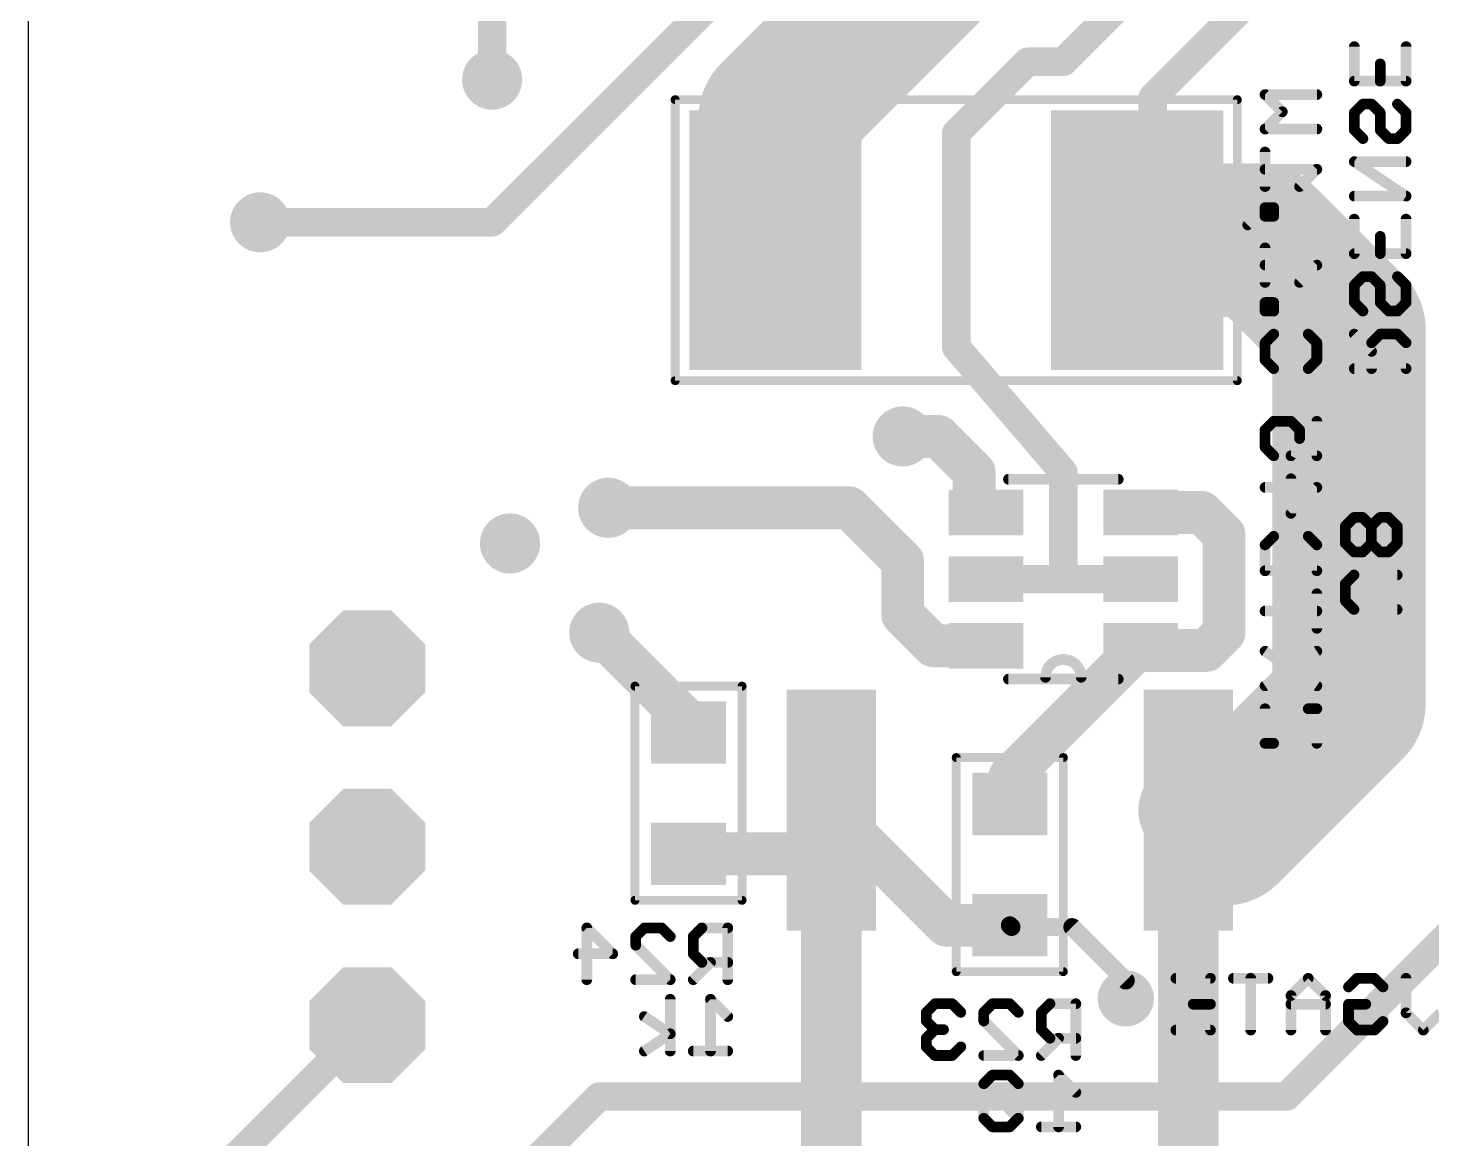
# Model space of a CAD drawing. Extents: x -1.3 to 68.6, y -0.1 to 53.3.
# Drawn here: x -1.27 to 18.71, y 18.45 to 34.26 of the extents above; entities that cross this region are included whole.
import ezdxf

# ---------------------------------------------------------------- set-up
doc = ezdxf.new("R2010")
doc.units = 0
for name, color, linetype in [('16', 175, 'CONTINUOUS'), ('17', 82, 'CONTINUOUS'), ('18', 82, 'CONTINUOUS'), ('20', 7, 'CONTINUOUS'), ('22', 253, 'CONTINUOUS'), ('26', 253, 'CONTINUOUS'), ('28', 253, 'CONTINUOUS')]:
    doc.layers.add(name, color=color, linetype=linetype)

# ---------------------------------------------------------------- blocks, each defined once
blk = doc.blocks.new('OCTAGONP')
at = {"const_width": 0.5}
blk.add_lwpolyline([(-0.25, -0.1036), (-0.25, 0.1036), (-0.1036, 0.25), (0.1036, 0.25), (0.25, 0.1036), (0.25, -0.1036), (0.1036, -0.25), (-0.1036, -0.25), (-0.25, -0.1036), (-0.25, 0.1036)], dxfattribs=at)
blk = doc.blocks.new('RECT')
blk.add_solid([(-0.5, -0.5), (0.5, -0.5), (-0.5, 0.5), (0.5, 0.5)])
blk = doc.blocks.new('PIE')
at = {"const_width": 0.5}
blk.add_lwpolyline([(0, -0.25, 1), (0, 0.25, 1), (0, -0.25)], format="xyb", dxfattribs=at)
blk = doc.blocks.new('ROUNDV')
at = {"const_width": 0.5}
blk.add_lwpolyline([(0, -0.25, 1), (0, 0.25, 1), (0, -0.25)], format="xyb", dxfattribs=at)

msp = doc.modelspace()

# ---------------------------------------------------------------- linework, layer by layer
at = {"layer": '16'}
for points, const_width in [([(5.334, 31.496), (16.891, 43.053)], 0.4064), ([(17.018, 37.338), (13.462, 33.782)], 0.4064), ([(11.938, 35.56), (9.363, 32.985)], 2.1844), ([(17.78, 36.322), (14.732, 33.274)], 0.4064), ([(5.334, 33.528), (5.334, 36.068)], 0.4064), ([(9.363, 32.985), (9.363, 31.242)], 2.1844), ([(12.954, 33.782), (11.938, 32.766)], 0.4064), ([(13.462, 33.782), (12.954, 33.782)], 0.4064), ([(14.732, 33.274), (14.732, 31.461)], 0.4064), ([(11.938, 32.766), (11.938, 29.718)], 0.4064), ([(14.513, 31.242), (16.256, 31.242)], 2.1844), ([(16.256, 31.242), (17.526, 29.972)], 2.1844), ([(2.032, 31.496), (5.334, 31.496)], 0.4064), ([(14.732, 31.461), (14.513, 31.242)], 0.4064), ([(14.513, 31.242), (14.732, 31.242)], 0.4064), ([(17.526, 29.972), (17.526, 24.638)], 2.1844), ([(11.938, 29.718), (13.462, 27.94)], 0.4064), ([(11.176, 28.448), (11.684, 28.448)], 0.6096), ([(11.684, 28.448), (12.192, 27.94)], 0.6096), ([(12.192, 27.94), (12.192, 27.536)], 0.6096), ([(13.462, 27.94), (13.462, 26.416)], 0.4064), ([(10.414, 27.432), (6.985, 27.432)], 0.6096), ([(10.414, 27.432), (11.176, 26.67)], 0.6096), ([(12.192, 27.536), (12.362, 27.366)], 0.4064), ([(14.562, 27.366), (15.432, 27.366)], 0.6096), ([(15.432, 27.366), (15.748, 27.05)], 0.6096), ([(15.748, 27.05), (15.748, 25.654)], 0.6096), ([(11.176, 26.67), (11.176, 25.908)], 0.6096), ([(12.2604, 26.3144), (12.362, 26.416)], 0.4064), ([(12.362, 26.416), (13.462, 26.416)], 0.4064), ([(13.462, 26.416), (14.562, 26.416)], 0.4064), ([(11.176, 25.908), (11.618, 25.466)], 0.6096), ([(8.128, 24.384), (6.858, 25.654)], 0.6096), ([(11.618, 25.466), (12.362, 25.466)], 0.6096), ([(14.562, 25.466), (12.7, 23.604)], 0.6096), ([(14.628, 25.4), (14.562, 25.466)], 0.6096), ([(15.748, 25.654), (15.494, 25.4)], 0.6096), ([(15.494, 25.4), (14.628, 25.4)], 0.6096), ([(17.526, 24.638), (15.748, 22.86)], 2.1844), ([(8.128, 24.2316), (8.128, 24.384)], 0.6096), ([(12.7, 23.604), (12.7, 23.2156)], 0.6096), ([(15.7353, 22.86), (15.24, 23.1267)], 1.4224), ([(11.7983, 21.4884), (10.16, 23.1267)], 0.6096), ([(10.16, 22.606), (10.16, 23.1267)], 0.6096), ([(15.748, 22.86), (15.7353, 22.86)], 1.4224), ([(8.128, 22.5044), (10.0584, 22.5044)], 0.6096), ([(10.0584, 22.5044), (10.16, 22.606)], 0.6096), ([(12.7, 21.4884), (11.7983, 21.4884)], 0.6096), ([(12.7254, 21.463), (12.7, 21.4884)], 0.254), ([(13.589, 21.463), (12.7254, 21.463)], 0.254), ([(14.351, 20.701), (13.589, 21.463)], 0.254), ([(16.637, 19.05), (19.05, 21.463)], 0.4064), ([(14.351, 20.447), (14.351, 20.701)], 0.254), ([(3.556, 20.066), (1.27, 17.78)], 0.4064), ([(6.858, 19.05), (5.588, 17.78)], 0.4064), ([(16.637, 19.05), (6.858, 19.05)], 0.4064)]:
    msp.add_lwpolyline(points, dxfattribs=dict(at, const_width=const_width))
for points, const_width in [([(9.9091, 32.985, 1), (8.8169, 32.985)], 1.0922), ([(12.954, 33.8836, 1), (12.954, 33.6804)], 0.2032), ([(13.0258, 33.7102, 1), (12.8822, 33.8538)], 0.2032), ([(13.462, 33.6804, 1), (13.462, 33.8836)], 0.2032), ([(8.9768, 33.3712, 1), (9.7492, 32.5988)], 1.0922), ([(13.3902, 33.8538, 1), (13.5338, 33.7102)], 0.2032), ([(5.2324, 33.528, 1), (5.4356, 33.528)], 0.2032), ([(14.8336, 33.274, 1), (14.6304, 33.274)], 0.2032), ([(14.6602, 33.3458, 1), (14.8038, 33.2022)], 0.2032), ([(12.0396, 32.766, 1), (11.8364, 32.766)], 0.2032), ([(11.8662, 32.8378, 1), (12.0098, 32.6942)], 0.2032), ([(14.513, 31.7881, 1), (14.513, 30.6959)], 1.0922), ([(16.6422, 31.6282, 1), (15.8698, 30.8558)], 1.0922), ([(16.256, 30.6959, 1), (16.256, 31.7881)], 1.0922), ([(8.8169, 31.242, 1), (9.9091, 31.242)], 1.0922), ([(2.032, 31.5976, 1), (2.032, 31.3944)], 0.2032), ([(5.2622, 31.5678, 1), (5.4058, 31.4242)], 0.2032), ([(5.334, 31.3944, 1), (5.334, 31.5976)], 0.2032), ([(14.8038, 31.3892, 1), (14.6602, 31.5328)], 0.2032), ([(14.513, 31.3436, 1), (14.513, 31.1404)], 0.2032), ([(14.4412, 31.3138, 1), (14.5848, 31.1702)], 0.2032), ([(14.6304, 31.461, 1), (14.8336, 31.461)], 0.2032), ([(14.732, 31.1404, 1), (14.732, 31.3436)], 0.2032), ([(18.0721, 29.972, 1), (16.9799, 29.972)], 1.0922), ([(17.1398, 29.5858, 1), (17.9122, 30.3582)], 1.0922), ([(12.0151, 29.7841, 1), (11.8609, 29.6519)], 0.2032), ([(11.8364, 29.718, 1), (12.0396, 29.718)], 0.2032), ([(11.176, 28.6004, 1), (11.176, 28.2956)], 0.3048), ([(11.7918, 28.5558, 1), (11.5762, 28.3402)], 0.3048), ([(11.684, 28.2956, 1), (11.684, 28.6004)], 0.3048), ([(12.3444, 27.94, 1), (12.0396, 27.94)], 0.3048), ([(12.0842, 27.8322, 1), (12.2998, 28.0478)], 0.3048), ([(13.5636, 27.94, 1), (13.3604, 27.94)], 0.2032), ([(13.3849, 27.8739, 1), (13.5391, 28.0061)], 0.2032), ([(6.985, 27.5844, 1), (6.985, 27.2796)], 0.3048), ([(10.5218, 27.5398, 1), (10.3062, 27.3242)], 0.3048), ([(10.414, 27.2796, 1), (10.414, 27.5844)], 0.3048), ([(12.0396, 27.536, 1), (12.3444, 27.536)], 0.3048), ([(12.2638, 27.6078, 1), (12.1202, 27.4642)], 0.2032), ([(14.562, 27.5184, 1), (14.562, 27.2136)], 0.3048), ([(15.5398, 27.4738, 1), (15.3242, 27.2582)], 0.3048), ([(15.432, 27.2136, 1), (15.432, 27.5184)], 0.3048), ([(12.2902, 27.2942, 1), (12.4338, 27.4378)], 0.2032), ([(15.9004, 27.05, 1), (15.5956, 27.05)], 0.3048), ([(15.6402, 26.9422, 1), (15.8558, 27.1578)], 0.3048), ([(11.3284, 26.67, 1), (11.0236, 26.67)], 0.3048), ([(11.0682, 26.5622, 1), (11.2838, 26.7778)], 0.3048), ([(12.362, 26.5176, 1), (12.362, 26.3144)], 0.2032), ([(12.4338, 26.3442, 1), (12.2902, 26.4878)], 0.2032), ([(13.462, 26.5176, 1), (13.462, 26.3144)], 0.2032), ([(13.462, 26.3144, 1), (13.462, 26.5176)], 0.2032), ([(14.562, 26.3144, 1), (14.562, 26.5176)], 0.2032), ([(12.1886, 26.3862, 1), (12.3322, 26.2426)], 0.2032), ([(13.3604, 26.416, 1), (13.5636, 26.416)], 0.2032), ([(11.2838, 26.0158, 1), (11.0682, 25.8002)], 0.3048), ([(11.0236, 25.908, 1), (11.3284, 25.908)], 0.3048), ([(6.9658, 25.7618, 1), (6.7502, 25.5462)], 0.3048), ([(11.618, 25.6184, 1), (11.618, 25.3136)], 0.3048), ([(12.362, 25.3136, 1), (12.362, 25.6184)], 0.3048), ([(14.6698, 25.5738, 1), (14.4542, 25.3582)], 0.3048), ([(14.6698, 25.3582, 1), (14.4542, 25.5738)], 0.3048), ([(15.5956, 25.654, 1), (15.9004, 25.654)], 0.3048), ([(15.8558, 25.5462, 1), (15.6402, 25.7618)], 0.3048), ([(11.5102, 25.3582, 1), (11.7258, 25.5738)], 0.3048), ([(14.628, 25.5524, 1), (14.628, 25.2476)], 0.3048), ([(14.5202, 25.2922, 1), (14.7358, 25.5078)], 0.3048), ([(15.3862, 25.5078, 1), (15.6018, 25.2922)], 0.3048), ([(15.494, 25.2476, 1), (15.494, 25.5524)], 0.3048), ([(17.9122, 24.2518, 1), (17.1398, 25.0242)], 1.0922), ([(16.9799, 24.638, 1), (18.0721, 24.638)], 1.0922), ([(8.2804, 24.384, 1), (7.9756, 24.384)], 0.3048), ([(8.0202, 24.2762, 1), (8.2358, 24.4918)], 0.3048), ([(7.9756, 24.2316, 1), (8.2804, 24.2316)], 0.3048), ([(12.5922, 23.7118, 1), (12.8078, 23.4962)], 0.3048), ([(12.8524, 23.604, 1), (12.5476, 23.604)], 0.3048), ([(15.4086, 23.4398, 1), (15.0714, 22.8136)], 0.7112), ([(15.3618, 23.2462, 1), (16.1342, 22.4738)], 1.0922), ([(10.2678, 23.2345, 1), (10.0522, 23.0189)], 0.3048), ([(10.3124, 23.1267, 1), (10.0076, 23.1267)], 0.3048), ([(15.7353, 23.2156, 1), (15.7353, 22.5044)], 0.7112), ([(15.5667, 22.5469, 1), (15.9039, 23.1731)], 0.7112), ([(15.748, 22.5044, 1), (15.748, 23.2156)], 0.7112), ([(12.5476, 23.2156, 1), (12.8524, 23.2156)], 0.3048), ([(8.128, 22.6568, 1), (8.128, 22.352)], 0.3048), ([(10.2678, 22.4982, 1), (10.0522, 22.7138)], 0.3048), ([(10.0584, 22.352, 1), (10.0584, 22.6568)], 0.3048), ([(9.9506, 22.6122, 1), (10.1662, 22.3966)], 0.3048), ([(10.0076, 22.606, 1), (10.3124, 22.606)], 0.3048), ([(11.7983, 21.6408, 1), (11.7983, 21.336)], 0.3048), ([(12.7, 21.336, 1), (12.7, 21.6408)], 0.3048), ([(11.6905, 21.3806, 1), (11.9061, 21.5962)], 0.3048), ([(12.7449, 21.5333, 1), (12.6551, 21.4435)], 0.127), ([(12.7254, 21.5265, 1), (12.7254, 21.3995)], 0.127), ([(13.6339, 21.5079, 1), (13.5441, 21.4181)], 0.127), ([(13.589, 21.3995, 1), (13.589, 21.5265)], 0.127), ([(12.6805, 21.4181, 1), (12.7703, 21.5079)], 0.127), ([(14.4145, 20.701, 1), (14.2875, 20.701)], 0.127), ([(14.3061, 20.6561, 1), (14.3959, 20.7459)], 0.127), ([(14.2875, 20.447, 1), (14.4145, 20.447)], 0.127), ([(3.6278, 19.9942, 1), (3.4842, 20.1378)], 0.2032), ([(6.858, 19.1516, 1), (6.858, 18.9484)], 0.2032), ([(6.9298, 18.9782, 1), (6.7862, 19.1218)], 0.2032), ([(16.5652, 19.1218, 1), (16.7088, 18.9782)], 0.2032), ([(16.637, 18.9484, 1), (16.637, 19.1516)], 0.2032)]:
    msp.add_lwpolyline(points, format="xyb", dxfattribs=dict(at, const_width=const_width))
at = {"layer": '20'}
msp.add_line((-1.27, 53.34), (-1.27, 0), dxfattribs=at)
at = {"layer": '22'}
for points, const_width in [([(7.938, 33.2738, 1), (7.938, 33.2103)], 0.0635), ([(7.9698, 33.242, 1), (7.9063, 33.242)], 0.0635), ([(15.9698, 33.242, 1), (15.9062, 33.242)], 0.0635), ([(15.938, 33.2103, 1), (15.938, 33.2738)], 0.0635), ([(7.938, 29.2737, 1), (7.938, 29.2103)], 0.0635), ([(7.9063, 29.242, 1), (7.9698, 29.242)], 0.0635), ([(15.9062, 29.242, 1), (15.9698, 29.242)], 0.0635), ([(15.938, 29.2103, 1), (15.938, 29.2737)], 0.0635), ([(12.681, 27.8761, 1), (12.681, 27.7999)], 0.0762), ([(14.243, 27.7999, 1), (14.243, 27.8761)], 0.0762), ([(13.716, 25.019, 1), (13.208, 25.019)], 0.1524), ([(12.681, 25.0311, 1), (12.681, 24.9549)], 0.0762), ([(13.1699, 25.019, 1), (13.2461, 25.019)], 0.0762), ([(13.6779, 25.019, 1), (13.7541, 25.019)], 0.0762), ([(14.243, 24.9549, 1), (14.243, 25.0311)], 0.0762), ([(7.3978, 24.892, 1), (7.3343, 24.892)], 0.0635), ([(7.366, 24.9237, 1), (7.366, 24.8603)], 0.0635), ([(8.9218, 24.892, 1), (8.8582, 24.892)], 0.0635), ([(8.89, 24.8603, 1), (8.89, 24.9237)], 0.0635), ([(11.9698, 23.876, 1), (11.9062, 23.876)], 0.0635), ([(11.938, 23.9078, 1), (11.938, 23.8443)], 0.0635), ([(13.4938, 23.876, 1), (13.4303, 23.876)], 0.0635), ([(13.462, 23.8443, 1), (13.462, 23.9078)], 0.0635), ([(7.366, 21.8758, 1), (7.366, 21.8123)], 0.0635), ([(7.3343, 21.844, 1), (7.3978, 21.844)], 0.0635), ([(8.8582, 21.844, 1), (8.9218, 21.844)], 0.0635), ([(8.89, 21.8123, 1), (8.89, 21.8758)], 0.0635), ([(11.9062, 20.828, 1), (11.9698, 20.828)], 0.0635), ([(11.938, 20.8597, 1), (11.938, 20.7963)], 0.0635), ([(13.4303, 20.828, 1), (13.4938, 20.828)], 0.0635), ([(13.462, 20.7963, 1), (13.462, 20.8597)], 0.0635)]:
    msp.add_lwpolyline(points, format="xyb", dxfattribs=dict(at, const_width=const_width))
for points, const_width in [([(15.938, 33.242), (7.938, 33.242)], 0.127), ([(7.938, 33.242), (7.938, 29.242)], 0.127), ([(15.938, 29.242), (15.938, 33.242)], 0.127), ([(7.938, 29.242), (15.938, 29.242)], 0.127), ([(14.243, 27.838), (12.681, 27.838)], 0.1524), ([(12.681, 24.993), (14.243, 24.993)], 0.1524), ([(7.366, 24.892), (7.366, 21.844)], 0.127), ([(8.89, 24.892), (7.366, 24.892)], 0.127), ([(8.89, 21.844), (8.89, 24.892)], 0.127), ([(11.938, 23.876), (11.938, 20.828)], 0.127), ([(13.462, 23.876), (11.938, 23.876)], 0.127), ([(13.462, 20.828), (13.462, 23.876)], 0.127), ([(7.366, 21.844), (8.89, 21.844)], 0.127), ([(11.938, 20.828), (13.462, 20.828)], 0.127)]:
    msp.add_lwpolyline(points, dxfattribs=dict(at, const_width=const_width))
at = {"layer": '26', "const_width": 0.1524}
for points in [[(17.6022, 33.5061), (17.6022, 33.9976)], [(18.3394, 33.9976), (18.3394, 33.5061)], [(17.9708, 33.5061), (17.9708, 33.7518)], [(18.3394, 33.5061), (17.6022, 33.5061)], [(17.7251, 33.179), (17.6022, 33.0561)], [(17.8479, 33.179), (17.7251, 33.179)], [(17.9708, 33.0561), (17.8479, 33.179)], [(18.2166, 33.179), (18.3394, 33.0561)], [(17.6022, 33.0561), (17.6022, 32.8104)], [(17.9708, 32.8104), (17.9708, 33.0561)], [(18.3394, 33.0561), (18.3394, 32.8104)], [(17.6022, 32.8104), (17.7251, 32.6875)], [(18.0937, 32.6875), (17.9708, 32.8104)], [(18.2166, 32.6875), (18.0937, 32.6875)], [(18.3394, 32.8104), (18.2166, 32.6875)], [(18.3394, 31.8689), (17.6022, 32.3604)], [(17.6022, 32.3604), (18.3394, 32.3604)], [(17.6022, 31.8689), (18.3394, 31.8689)], [(17.6022, 31.0504), (17.6022, 31.5418)], [(18.3394, 31.5418), (18.3394, 31.0504)], [(17.9708, 31.0504), (17.9708, 31.2961)], [(18.3394, 31.0504), (17.6022, 31.0504)], [(17.7251, 30.7233), (17.6022, 30.6004)], [(17.8479, 30.7233), (17.7251, 30.7233)], [(17.9708, 30.6004), (17.8479, 30.7233)], [(18.2166, 30.7233), (18.3394, 30.6004)], [(17.6022, 30.6004), (17.6022, 30.3546)], [(17.9708, 30.3546), (17.9708, 30.6004)], [(18.3394, 30.6004), (18.3394, 30.3546)], [(17.6022, 30.3546), (17.7251, 30.2318)], [(18.0937, 30.2318), (17.9708, 30.3546)], [(18.3394, 30.3546), (18.2166, 30.2318)], [(18.2166, 30.2318), (18.0937, 30.2318)], [(17.8479, 29.6589), (17.6022, 29.9047)], [(17.9708, 29.9047), (17.8479, 29.7818)], [(18.2166, 29.9047), (17.9708, 29.9047)], [(18.3394, 29.7818), (18.2166, 29.9047)], [(17.8479, 29.7818), (17.8479, 29.4132)], [(18.3394, 29.4132), (18.3394, 29.7818)], [(17.6022, 29.4132), (18.3394, 29.4132)], [(17.5981, 27.2943), (17.4752, 27.1714)], [(17.7209, 27.2943), (17.5981, 27.2943)], [(17.8438, 27.1714), (17.7209, 27.2943)], [(17.9667, 27.2943), (17.8438, 27.1714)], [(18.0896, 27.2943), (17.9667, 27.2943)], [(18.2124, 27.1714), (18.0896, 27.2943)], [(17.4752, 27.1714), (17.4752, 26.9256)], [(17.8438, 26.9256), (17.8438, 27.1714)], [(18.2124, 26.9256), (18.2124, 27.1714)], [(17.4752, 26.9256), (17.5981, 26.8028)], [(17.7209, 26.8028), (17.8438, 26.9256)], [(17.8438, 26.9256), (17.9667, 26.8028)], [(18.0896, 26.8028), (18.2124, 26.9256)], [(17.5981, 26.8028), (17.7209, 26.8028)], [(17.9667, 26.8028), (18.0896, 26.8028)], [(17.4752, 26.3528), (17.5981, 26.4757)], [(17.4752, 26.1071), (17.4752, 26.3528)], [(17.5981, 26.4757), (18.2124, 26.4757)], [(17.5981, 25.9842), (17.4752, 26.1071)], [(18.2124, 25.9842), (17.5981, 25.9842)], [(6.681, 20.7137), (6.681, 21.4509)], [(6.681, 21.4509), (7.0496, 21.0823)], [(7.3767, 21.3281), (7.4996, 21.4509)], [(7.3767, 21.2052), (7.3767, 21.3281)], [(7.4996, 21.4509), (7.7454, 21.4509)], [(7.7454, 21.4509), (7.8682, 21.3281)], [(8.3182, 21.4509), (8.1953, 21.3281)], [(8.1953, 21.3281), (8.1953, 21.0823)], [(8.6868, 21.4509), (8.3182, 21.4509)], [(8.6868, 20.7137), (8.6868, 21.4509)], [(7.8682, 20.7137), (7.3767, 21.2052)], [(7.0496, 21.0823), (6.5582, 21.0823)], [(8.1953, 21.0823), (8.3182, 20.9594)], [(8.4411, 20.9594), (8.1953, 20.7137)], [(8.3182, 20.9594), (8.6868, 20.9594)], [(7.3767, 20.7137), (7.8682, 20.7137)], [(15.0639, 20.7333), (15.5554, 20.7333)], [(15.5554, 20.7333), (15.5554, 19.9961)], [(16.374, 20.7333), (15.8825, 20.7333)], [(16.1282, 19.9961), (16.1282, 20.7333)], [(16.9468, 20.7333), (16.7011, 20.4876)], [(17.1925, 20.4876), (16.9468, 20.7333)], [(17.5196, 20.6105), (17.6425, 20.7333)], [(17.6425, 20.7333), (17.8882, 20.7333)], [(17.8882, 20.7333), (18.0111, 20.6105)], [(18.3382, 20.2418), (18.3382, 20.7333)], [(18.0111, 20.6105), (18.0111, 20.119)], [(11.634, 20.3714), (11.5112, 20.2486)], [(11.8798, 20.3714), (11.634, 20.3714)], [(12.0026, 20.2486), (11.8798, 20.3714)], [(12.3297, 20.2486), (12.4526, 20.3714)], [(12.4526, 20.3714), (12.6984, 20.3714)], [(12.6984, 20.3714), (12.8212, 20.2486)], [(13.2712, 20.3714), (13.1483, 20.2486)], [(13.6398, 20.3714), (13.2712, 20.3714)], [(13.6398, 19.6342), (13.6398, 20.3714)], [(15.5554, 20.3647), (15.3096, 20.3647)], [(16.7011, 20.4876), (16.7011, 19.9961)], [(17.1925, 20.3647), (16.7011, 20.3647)], [(17.1925, 19.9961), (17.1925, 20.4876)], [(17.5196, 20.119), (17.5196, 20.3647)], [(17.5196, 20.3647), (17.7654, 20.3647)], [(11.5112, 20.2486), (11.5112, 20.1257)], [(11.5112, 20.1257), (11.634, 20.0028)], [(12.3297, 20.1257), (12.3297, 20.2486)], [(12.8212, 19.6342), (12.3297, 20.1257)], [(13.1483, 20.2486), (13.1483, 20.0028)], [(17.6425, 19.9961), (17.5196, 20.119)], [(18.0111, 20.119), (17.8882, 19.9961)], [(18.584, 19.9961), (18.3382, 20.2418)], [(18.8297, 20.2418), (18.584, 19.9961)], [(11.634, 20.0028), (11.5112, 19.8799)], [(11.634, 20.0028), (11.7569, 20.0028)], [(13.1483, 20.0028), (13.2712, 19.8799)], [(15.5554, 19.9961), (15.0639, 19.9961)], [(17.8882, 19.9961), (17.6425, 19.9961)], [(11.5112, 19.8799), (11.5112, 19.7571)], [(11.5112, 19.7571), (11.634, 19.6342)], [(11.8798, 19.6342), (12.0026, 19.7571)], [(13.3941, 19.8799), (13.1483, 19.6342)], [(13.2712, 19.8799), (13.6398, 19.8799)], [(11.634, 19.6342), (11.8798, 19.6342)], [(12.3297, 19.6342), (12.8212, 19.6342)]]:
    msp.add_lwpolyline(points, dxfattribs=at)
at = {"layer": '26', "const_width": 0.0762}
for points in [[(17.6403, 33.9976, 1), (17.5641, 33.9976)], [(18.3775, 33.9976, 1), (18.3013, 33.9976)], [(18.0089, 33.7518, 1), (17.9327, 33.7518)], [(17.6022, 33.5442, 1), (17.6022, 33.468)], [(18.3394, 33.468, 1), (18.3394, 33.5442)], [(17.5641, 33.5061, 1), (17.6403, 33.5061)], [(17.9327, 33.5061, 1), (18.0089, 33.5061)], [(18.3013, 33.5061, 1), (18.3775, 33.5061)], [(17.7251, 33.2171, 1), (17.7251, 33.1409)], [(17.752, 33.1521, 1), (17.6981, 33.2059)], [(17.8749, 33.2059, 1), (17.821, 33.1521)], [(17.8479, 33.1409, 1), (17.8479, 33.2171)], [(18.2435, 33.2059, 1), (18.1896, 33.1521)], [(17.6403, 33.0561, 1), (17.5641, 33.0561)], [(17.5753, 33.0831, 1), (17.6291, 33.0292)], [(18.0089, 33.0561, 1), (17.9327, 33.0561)], [(17.9439, 33.0292, 1), (17.9978, 33.0831)], [(18.3775, 33.0561, 1), (18.3013, 33.0561)], [(18.3125, 33.0292, 1), (18.3664, 33.0831)], [(17.6291, 32.8373, 1), (17.5753, 32.7834)], [(17.5641, 32.8104, 1), (17.6403, 32.8104)], [(17.9978, 32.8373, 1), (17.9439, 32.7834)], [(17.9327, 32.8104, 1), (18.0089, 32.8104)], [(18.0937, 32.7256, 1), (18.0937, 32.6494)], [(18.2166, 32.6494, 1), (18.2166, 32.7256)], [(18.3013, 32.8104, 1), (18.3775, 32.8104)], [(18.3664, 32.7834, 1), (18.3125, 32.8373)], [(17.6981, 32.6606, 1), (17.752, 32.7145)], [(18.0667, 32.6606, 1), (18.1206, 32.7145)], [(18.1896, 32.7145, 1), (18.2435, 32.6606)], [(17.6233, 32.3921, 1), (17.5811, 32.3287)], [(17.6022, 32.3985, 1), (17.6022, 32.3223)], [(18.3394, 32.3223, 1), (18.3394, 32.3985)], [(17.6022, 31.907, 1), (17.6022, 31.8308)], [(18.3183, 31.8372, 1), (18.3606, 31.9006)], [(18.3394, 31.8308, 1), (18.3394, 31.907)], [(17.6403, 31.5418, 1), (17.5641, 31.5418)], [(18.3775, 31.5418, 1), (18.3013, 31.5418)], [(18.0089, 31.2961, 1), (17.9327, 31.2961)], [(17.6022, 31.0885, 1), (17.6022, 31.0123)], [(17.5641, 31.0504, 1), (17.6403, 31.0504)], [(17.9327, 31.0504, 1), (18.0089, 31.0504)], [(18.3013, 31.0504, 1), (18.3775, 31.0504)], [(18.3394, 31.0123, 1), (18.3394, 31.0885)], [(17.7251, 30.7614, 1), (17.7251, 30.6852)], [(17.752, 30.6963, 1), (17.6981, 30.7502)], [(17.8749, 30.7502, 1), (17.821, 30.6963)], [(17.8479, 30.6852, 1), (17.8479, 30.7614)], [(18.2435, 30.7502, 1), (18.1896, 30.6963)], [(17.6403, 30.6004, 1), (17.5641, 30.6004)], [(17.5753, 30.6273, 1), (17.6291, 30.5735)], [(18.0089, 30.6004, 1), (17.9327, 30.6004)], [(17.9439, 30.5734, 1), (17.9978, 30.6273)], [(18.3775, 30.6004, 1), (18.3013, 30.6004)], [(18.3125, 30.5734, 1), (18.3664, 30.6273)], [(17.6291, 30.3816, 1), (17.5753, 30.3277)], [(17.5641, 30.3546, 1), (17.6403, 30.3546)], [(17.9978, 30.3816, 1), (17.9439, 30.3277)], [(17.9327, 30.3546, 1), (18.0089, 30.3546)], [(18.3013, 30.3546, 1), (18.3775, 30.3546)], [(18.3664, 30.3277, 1), (18.3125, 30.3816)], [(17.6981, 30.2048, 1), (17.752, 30.2587)], [(18.0937, 30.2699, 1), (18.0937, 30.1937)], [(18.0667, 30.2048, 1), (18.1206, 30.2587)], [(18.1896, 30.2587, 1), (18.2435, 30.2048)], [(18.2166, 30.1937, 1), (18.2166, 30.2699)], [(17.6291, 29.9316, 1), (17.5753, 29.8777)], [(17.9708, 29.9428, 1), (17.9708, 29.8666)], [(17.9978, 29.8777, 1), (17.9439, 29.9316)], [(18.2435, 29.9316, 1), (18.1896, 29.8777)], [(18.2166, 29.8666, 1), (18.2166, 29.9428)], [(17.886, 29.7818, 1), (17.8098, 29.7818)], [(17.821, 29.8088, 1), (17.8749, 29.7549)], [(18.3775, 29.7818, 1), (18.3013, 29.7818)], [(18.3125, 29.7549, 1), (18.3664, 29.8088)], [(17.821, 29.632, 1), (17.8749, 29.6859)], [(17.6022, 29.4513, 1), (17.6022, 29.3751)], [(17.8098, 29.4132, 1), (17.886, 29.4132)], [(18.3013, 29.4132, 1), (18.3775, 29.4132)], [(18.3394, 29.3751, 1), (18.3394, 29.4513)], [(17.5981, 27.3324, 1), (17.5981, 27.2562)], [(17.625, 27.2673, 1), (17.5711, 27.3212)], [(17.7479, 27.3212, 1), (17.694, 27.2673)], [(17.7209, 27.2562, 1), (17.7209, 27.3324)], [(17.9667, 27.3324, 1), (17.9667, 27.2562)], [(17.9936, 27.2673, 1), (17.9397, 27.3212)], [(18.1165, 27.3212, 1), (18.0626, 27.2673)], [(18.0896, 27.2562, 1), (18.0896, 27.3324)], [(17.5133, 27.1714, 1), (17.4371, 27.1714)], [(17.4483, 27.1983, 1), (17.5021, 27.1445)], [(17.8819, 27.1714, 1), (17.8057, 27.1714)], [(17.8169, 27.1983, 1), (17.8708, 27.1444)], [(17.8169, 27.1444, 1), (17.8708, 27.1983)], [(18.2505, 27.1714, 1), (18.1743, 27.1714)], [(18.1855, 27.1444, 1), (18.2394, 27.1983)], [(17.5021, 26.9526, 1), (17.4483, 26.8987)], [(17.8708, 26.9526, 1), (17.8169, 26.8987)], [(17.8708, 26.8987, 1), (17.8169, 26.9526)], [(18.2394, 26.8987, 1), (18.1855, 26.9526)], [(17.4371, 26.9256, 1), (17.5133, 26.9256)], [(17.5981, 26.8409, 1), (17.5981, 26.7647)], [(17.5711, 26.7758, 1), (17.625, 26.8297)], [(17.694, 26.8297, 1), (17.7479, 26.7758)], [(17.7209, 26.7647, 1), (17.7209, 26.8409)], [(17.8057, 26.9256, 1), (17.8819, 26.9256)], [(17.9667, 26.8409, 1), (17.9667, 26.7647)], [(17.9397, 26.7758, 1), (17.9936, 26.8297)], [(18.0626, 26.8297, 1), (18.1165, 26.7758)], [(18.0896, 26.7647, 1), (18.0896, 26.8409)], [(18.1743, 26.9256, 1), (18.2505, 26.9256)], [(17.5133, 26.3528, 1), (17.4371, 26.3528)], [(17.4483, 26.3798, 1), (17.5021, 26.3259)], [(17.5981, 26.5138, 1), (17.5981, 26.4376)], [(17.625, 26.4487, 1), (17.5711, 26.5026)], [(18.2124, 26.4376, 1), (18.2124, 26.5138)], [(17.5021, 26.134, 1), (17.4483, 26.0801)], [(17.4371, 26.1071, 1), (17.5133, 26.1071)], [(17.5981, 26.0223, 1), (17.5981, 25.9461)], [(17.5711, 25.9573, 1), (17.625, 26.0111)], [(18.2124, 25.9461, 1), (18.2124, 26.0223)], [(6.708, 21.4779, 1), (6.6541, 21.424)], [(6.7191, 21.4509, 1), (6.6429, 21.4509)], [(7.4148, 21.3281, 1), (7.3386, 21.3281)], [(7.3498, 21.355, 1), (7.4037, 21.3011)], [(7.4996, 21.489, 1), (7.4996, 21.4128)], [(7.5266, 21.424, 1), (7.4727, 21.4779)], [(7.7723, 21.4779, 1), (7.7184, 21.424)], [(7.7454, 21.4128, 1), (7.7454, 21.489)], [(7.8413, 21.3011, 1), (7.8952, 21.355)], [(8.2334, 21.3281, 1), (8.1572, 21.3281)], [(8.1684, 21.355, 1), (8.2223, 21.3011)], [(8.3182, 21.489, 1), (8.3182, 21.4128)], [(8.3451, 21.424, 1), (8.2912, 21.4779)], [(8.7249, 21.4509, 1), (8.6487, 21.4509)], [(8.6868, 21.4128, 1), (8.6868, 21.489)], [(7.4037, 21.2321, 1), (7.3498, 21.1782)], [(7.3386, 21.2052, 1), (7.4148, 21.2052)], [(6.5582, 21.1204, 1), (6.5582, 21.0442)], [(7.0227, 21.0554, 1), (7.0766, 21.1093)], [(7.0496, 21.0442, 1), (7.0496, 21.1204)], [(8.2223, 21.1093, 1), (8.1684, 21.0554)], [(8.1572, 21.0823, 1), (8.2334, 21.0823)], [(8.3182, 20.9975, 1), (8.3182, 20.9213)], [(8.2912, 20.9325, 1), (8.3451, 20.9864)], [(8.468, 20.9325, 1), (8.4141, 20.9864)], [(8.6868, 20.9213, 1), (8.6868, 20.9975)], [(7.3767, 20.7518, 1), (7.3767, 20.6756)], [(7.8413, 20.6868, 1), (7.8952, 20.7406)], [(7.8682, 20.6756, 1), (7.8682, 20.7518)], [(8.1684, 20.7406, 1), (8.2223, 20.6868)], [(15.0639, 20.7714, 1), (15.0639, 20.6952)], [(15.5935, 20.7333, 1), (15.5173, 20.7333)], [(15.5554, 20.6952, 1), (15.5554, 20.7714)], [(15.8825, 20.7714, 1), (15.8825, 20.6952)], [(16.1663, 20.7333, 1), (16.0901, 20.7333)], [(16.374, 20.6952, 1), (16.374, 20.7714)], [(16.9737, 20.7603, 1), (16.9199, 20.7064)], [(16.9737, 20.7064, 1), (16.9199, 20.7603)], [(17.6425, 20.7714, 1), (17.6425, 20.6952)], [(17.6694, 20.7064, 1), (17.6156, 20.7603)], [(17.9152, 20.7603, 1), (17.8613, 20.7064)], [(17.8882, 20.6952, 1), (17.8882, 20.7714)], [(18.3763, 20.7333, 1), (18.3001, 20.7333)], [(6.6429, 20.7137, 1), (6.7191, 20.7137)], [(8.6487, 20.7137, 1), (8.7249, 20.7137)], [(17.4927, 20.6374, 1), (17.5466, 20.5835)], [(18.0492, 20.6105, 1), (17.973, 20.6105)], [(17.9842, 20.5835, 1), (18.0381, 20.6374)], [(11.634, 20.4095, 1), (11.634, 20.3333)], [(11.661, 20.3445, 1), (11.6071, 20.3984)], [(11.9067, 20.3984, 1), (11.8528, 20.3445)], [(11.8798, 20.3333, 1), (11.8798, 20.4095)], [(12.4526, 20.4095, 1), (12.4526, 20.3333)], [(12.4796, 20.3445, 1), (12.4257, 20.3984)], [(12.7253, 20.3984, 1), (12.6714, 20.3445)], [(12.6984, 20.3333, 1), (12.6984, 20.4095)], [(13.2712, 20.4095, 1), (13.2712, 20.3333)], [(13.2981, 20.3445, 1), (13.2442, 20.3984)], [(13.6779, 20.3714, 1), (13.6017, 20.3714)], [(13.6398, 20.3333, 1), (13.6398, 20.4095)], [(15.3096, 20.4028, 1), (15.3096, 20.3266)], [(15.5554, 20.3266, 1), (15.5554, 20.4028)], [(16.6741, 20.5145, 1), (16.728, 20.4606)], [(16.7392, 20.4876, 1), (16.663, 20.4876)], [(16.7011, 20.4028, 1), (16.7011, 20.3266)], [(17.2306, 20.4876, 1), (17.1544, 20.4876)], [(17.1656, 20.4606, 1), (17.2195, 20.5145)], [(17.1925, 20.3266, 1), (17.1925, 20.4028)], [(17.5577, 20.3647, 1), (17.4815, 20.3647)], [(17.5196, 20.4028, 1), (17.5196, 20.3266)], [(17.7654, 20.3266, 1), (17.7654, 20.4028)], [(11.4842, 20.2755, 1), (11.5381, 20.2216)], [(11.5381, 20.1526, 1), (11.4842, 20.0987)], [(11.5493, 20.2486, 1), (11.4731, 20.2486)], [(11.9757, 20.2216, 1), (12.0296, 20.2755)], [(12.3678, 20.2486, 1), (12.2916, 20.2486)], [(12.3028, 20.2755, 1), (12.3567, 20.2216)], [(12.3567, 20.1526, 1), (12.3028, 20.0987)], [(12.7943, 20.2216, 1), (12.8482, 20.2755)], [(13.1864, 20.2486, 1), (13.1102, 20.2486)], [(13.1214, 20.2755, 1), (13.1753, 20.2216)], [(17.5466, 20.1459, 1), (17.4927, 20.092)], [(18.0381, 20.092, 1), (17.9842, 20.1459)], [(18.3652, 20.2688, 1), (18.3113, 20.2149)], [(18.3001, 20.2418, 1), (18.3763, 20.2418)], [(11.4731, 20.1257, 1), (11.5493, 20.1257)], [(11.634, 20.0409, 1), (11.634, 19.9647)], [(11.661, 19.9759, 1), (11.6071, 20.0298)], [(11.6071, 19.9759, 1), (11.661, 20.0298)], [(11.7569, 19.9647, 1), (11.7569, 20.0409)], [(12.2916, 20.1257, 1), (12.3678, 20.1257)], [(13.1753, 20.0298, 1), (13.1214, 19.9759)], [(13.1102, 20.0028, 1), (13.1864, 20.0028)], [(15.0639, 20.0342, 1), (15.0639, 19.958)], [(15.5173, 19.9961, 1), (15.5935, 19.9961)], [(15.5554, 19.958, 1), (15.5554, 20.0342)], [(16.0901, 19.9961, 1), (16.1663, 19.9961)], [(16.663, 19.9961, 1), (16.7392, 19.9961)], [(17.1544, 19.9961, 1), (17.2306, 19.9961)], [(17.4815, 20.119, 1), (17.5577, 20.119)], [(17.6425, 20.0342, 1), (17.6425, 19.958)], [(17.6156, 19.9692, 1), (17.6694, 20.023)], [(17.8613, 20.023, 1), (17.9152, 19.9692)], [(17.8882, 19.958, 1), (17.8882, 20.0342)], [(17.973, 20.119, 1), (18.0492, 20.119)], [(18.557, 20.023, 1), (18.6109, 19.9692)], [(18.557, 19.9692, 1), (18.6109, 20.023)], [(11.4842, 19.9069, 1), (11.5381, 19.853)], [(11.5381, 19.784, 1), (11.4842, 19.7301)], [(11.5493, 19.8799, 1), (11.4731, 19.8799)], [(11.4731, 19.7571, 1), (11.5493, 19.7571)], [(12.0296, 19.7301, 1), (11.9757, 19.784)], [(13.2712, 19.918, 1), (13.2712, 19.8418)], [(13.2442, 19.853, 1), (13.2981, 19.9069)], [(13.421, 19.853, 1), (13.3671, 19.9069)], [(13.6398, 19.8418, 1), (13.6398, 19.918)], [(11.634, 19.6723, 1), (11.634, 19.5961)], [(11.6071, 19.6073, 1), (11.661, 19.6611)], [(11.8528, 19.6611, 1), (11.9067, 19.6073)], [(11.8798, 19.5961, 1), (11.8798, 19.6723)], [(12.3297, 19.6723, 1), (12.3297, 19.5961)], [(12.7943, 19.6073, 1), (12.8482, 19.6611)], [(12.8212, 19.5961, 1), (12.8212, 19.6723)], [(13.1214, 19.6611, 1), (13.1753, 19.6073)], [(13.6017, 19.6342, 1), (13.6779, 19.6342)]]:
    msp.add_lwpolyline(points, format="xyb", dxfattribs=at)
at = {"layer": '28', "const_width": 0.1524}
for points in [[(16.5779, 33.0697), (16.3322, 33.3154)], [(16.3322, 33.3154), (17.0694, 33.3154)], [(16.3322, 32.8239), (16.5779, 33.0697)], [(17.0694, 32.8239), (16.3322, 32.8239)], [(16.3322, 32.0054), (16.3322, 32.4968)], [(17.0694, 32.2511), (16.3322, 32.2511)], [(16.8237, 32.0054), (17.0694, 32.2511)], [(16.0865, 31.4596), (16.3322, 31.7054)], [(16.3322, 31.7054), (16.4551, 31.7054)], [(16.3322, 31.5825), (16.3322, 31.7054)], [(16.4551, 31.7054), (16.4551, 31.5825)], [(16.4551, 31.5825), (16.3322, 31.5825)], [(16.3322, 30.6411), (16.3322, 31.1326)], [(17.0694, 30.8868), (16.3322, 30.8868)], [(16.8237, 30.6411), (17.0694, 30.8868)], [(16.4551, 30.3546), (16.3322, 30.3546)], [(16.3322, 30.3546), (16.3322, 30.2318)], [(16.4551, 30.2318), (16.4551, 30.3546)], [(16.3322, 30.2318), (16.4551, 30.2318)], [(16.4551, 29.9047), (16.3322, 29.7818)], [(16.9466, 29.9047), (16.4551, 29.9047)], [(16.4551, 29.4132), (16.9466, 29.9047)], [(17.0694, 29.7818), (16.9466, 29.9047)], [(16.3322, 29.7818), (16.3322, 29.5361)], [(17.0694, 29.5361), (17.0694, 29.7818)], [(16.3322, 29.5361), (16.4551, 29.4132)], [(16.9466, 29.4132), (17.0694, 29.5361)], [(16.4551, 29.4132), (16.9466, 29.4132)], [(16.4551, 28.6636), (16.3322, 28.5407)], [(16.3322, 28.5407), (16.3322, 28.295)], [(16.7008, 28.6636), (16.4551, 28.6636)], [(16.8237, 28.5407), (16.7008, 28.6636)], [(16.8237, 28.4178), (16.8237, 28.5407)], [(17.0694, 28.6636), (17.0694, 28.1721)], [(16.3322, 28.295), (16.4551, 28.1721)], [(16.7008, 28.1721), (16.8237, 28.4178)], [(17.0694, 28.1721), (16.7008, 28.1721)], [(16.3322, 27.7221), (17.0694, 27.7221)], [(16.7008, 27.3535), (16.7008, 27.845)], [(17.0694, 27.7221), (16.7008, 27.3535)], [(16.3322, 26.9035), (16.4551, 27.0264)], [(16.3322, 26.5349), (16.3322, 26.9035)], [(16.4551, 27.0264), (16.9466, 27.0264)], [(16.9466, 27.0264), (17.0694, 26.9035)], [(17.0694, 26.9035), (17.0694, 26.5349)], [(17.0694, 26.5349), (16.3322, 26.5349)], [(17.0694, 25.7164), (17.0694, 26.2078)], [(16.3322, 25.9621), (17.0694, 25.9621)], [(17.0694, 24.8978), (16.3322, 25.3893)], [(17.0694, 25.3893), (16.3322, 24.8978)], [(16.3322, 24.0792), (16.3322, 24.5707)], [(16.9466, 24.5707), (16.4551, 24.0792)], [(17.0694, 24.5707), (16.9466, 24.5707)], [(17.0694, 24.0792), (17.0694, 24.5707)], [(16.4551, 24.0792), (16.3322, 24.0792)], [(7.8682, 19.6977), (7.8682, 20.4349)], [(8.6868, 20.1892), (8.4411, 20.4349)], [(8.4411, 20.4349), (8.4411, 19.6977)], [(7.8682, 19.9434), (7.4996, 20.1892)], [(7.4996, 19.6977), (7.8682, 19.9434)], [(8.6868, 19.6977), (8.1953, 19.6977)], [(12.4526, 19.3554), (12.3297, 19.2326)], [(12.6984, 19.3554), (12.4526, 19.3554)], [(12.8212, 19.2326), (12.6984, 19.3554)], [(13.6398, 19.1097), (13.3941, 19.3554)], [(13.3941, 19.3554), (13.3941, 18.6182)], [(12.3297, 19.2326), (12.3297, 18.7411)], [(12.8212, 18.7411), (12.3297, 19.2326)], [(12.8212, 18.7411), (12.8212, 19.2326)], [(12.3297, 18.7411), (12.4526, 18.6182)], [(12.6984, 18.6182), (12.8212, 18.7411)], [(12.4526, 18.6182), (12.6984, 18.6182)], [(13.6398, 18.6182), (13.1483, 18.6182)]]:
    msp.add_lwpolyline(points, dxfattribs=at)
at = {"layer": '28', "const_width": 0.0762}
for points in [[(16.3591, 33.3424, 1), (16.3053, 33.2885)], [(16.3322, 33.3535, 1), (16.3322, 33.2773)], [(17.0694, 33.2773, 1), (17.0694, 33.3535)], [(16.6049, 33.0427, 1), (16.551, 33.0966)], [(16.551, 33.0427, 1), (16.6049, 33.0966)], [(16.3322, 32.862, 1), (16.3322, 32.7858)], [(16.3053, 32.8509, 1), (16.3591, 32.797)], [(17.0694, 32.7858, 1), (17.0694, 32.862)], [(16.3703, 32.4968, 1), (16.2941, 32.4968)], [(16.3322, 32.2892, 1), (16.3322, 32.213)], [(17.0964, 32.2242, 1), (17.0425, 32.278)], [(17.0694, 32.213, 1), (17.0694, 32.2892)], [(16.2941, 32.0054, 1), (16.3703, 32.0054)], [(16.7967, 32.0323, 1), (16.8506, 31.9784)], [(16.3322, 31.7435, 1), (16.3322, 31.6673)], [(16.3703, 31.7054, 1), (16.2941, 31.7054)], [(16.3591, 31.6784, 1), (16.3053, 31.7323)], [(16.4932, 31.7054, 1), (16.417, 31.7054)], [(16.4551, 31.6673, 1), (16.4551, 31.7435)], [(16.3322, 31.6206, 1), (16.3322, 31.5444)], [(16.2941, 31.5825, 1), (16.3703, 31.5825)], [(16.417, 31.5825, 1), (16.4932, 31.5825)], [(16.4551, 31.5444, 1), (16.4551, 31.6206)], [(16.0595, 31.4866, 1), (16.1134, 31.4327)], [(16.3703, 31.1326, 1), (16.2941, 31.1326)], [(16.3322, 30.9249, 1), (16.3322, 30.8487)], [(17.0964, 30.8599, 1), (17.0425, 30.9137)], [(17.0694, 30.8487, 1), (17.0694, 30.9249)], [(16.2941, 30.6411, 1), (16.3703, 30.6411)], [(16.7967, 30.668, 1), (16.8506, 30.6141)], [(16.3322, 30.3927, 1), (16.3322, 30.3165)], [(16.3703, 30.3546, 1), (16.2941, 30.3546)], [(16.4932, 30.3546, 1), (16.417, 30.3546)], [(16.4551, 30.3165, 1), (16.4551, 30.3927)], [(16.3322, 30.2699, 1), (16.3322, 30.1937)], [(16.2941, 30.2318, 1), (16.3703, 30.2318)], [(16.417, 30.2318, 1), (16.4932, 30.2318)], [(16.4551, 30.1937, 1), (16.4551, 30.2699)], [(16.4551, 29.9428, 1), (16.4551, 29.8666)], [(16.482, 29.8777, 1), (16.4281, 29.9316)], [(16.9735, 29.9316, 1), (16.9196, 29.8777)], [(16.9735, 29.8777, 1), (16.9196, 29.9316)], [(16.9466, 29.8666, 1), (16.9466, 29.9428)], [(16.3703, 29.7818, 1), (16.2941, 29.7818)], [(16.3053, 29.8088, 1), (16.3591, 29.7549)], [(17.1075, 29.7818, 1), (17.0313, 29.7818)], [(17.0425, 29.7549, 1), (17.0964, 29.8088)], [(16.3591, 29.563, 1), (16.3053, 29.5091)], [(16.2941, 29.5361, 1), (16.3703, 29.5361)], [(17.0313, 29.5361, 1), (17.1075, 29.5361)], [(17.0964, 29.5091, 1), (17.0425, 29.563)], [(16.4551, 29.4513, 1), (16.4551, 29.3751)], [(16.4281, 29.4401, 1), (16.482, 29.3863)], [(16.4281, 29.3863, 1), (16.482, 29.4401)], [(16.9196, 29.4401, 1), (16.9735, 29.3863)], [(16.9466, 29.3751, 1), (16.9466, 29.4513)], [(16.3703, 28.5407, 1), (16.2941, 28.5407)], [(16.3053, 28.5676, 1), (16.3591, 28.5138)], [(16.4551, 28.7017, 1), (16.4551, 28.6255)], [(16.482, 28.6366, 1), (16.4281, 28.6905)], [(16.7278, 28.6905, 1), (16.6739, 28.6366)], [(16.7008, 28.6255, 1), (16.7008, 28.7017)], [(16.8618, 28.5407, 1), (16.7856, 28.5407)], [(16.7967, 28.5138, 1), (16.8506, 28.5676)], [(17.1075, 28.6636, 1), (17.0313, 28.6636)], [(16.3591, 28.3219, 1), (16.3053, 28.268)], [(16.7856, 28.4178, 1), (16.8618, 28.4178)], [(16.8578, 28.4008, 1), (16.7896, 28.4349)], [(16.2941, 28.295, 1), (16.3703, 28.295)], [(16.4281, 28.1451, 1), (16.482, 28.199)], [(16.7008, 28.2102, 1), (16.7008, 28.134)], [(16.6667, 28.1891, 1), (16.7349, 28.1551)], [(17.0313, 28.1721, 1), (17.1075, 28.1721)], [(17.0694, 28.134, 1), (17.0694, 28.2102)], [(16.3322, 27.7602, 1), (16.3322, 27.684)], [(16.7389, 27.845, 1), (16.6627, 27.845)], [(17.0964, 27.6952, 1), (17.0425, 27.7491)], [(17.0694, 27.684, 1), (17.0694, 27.7602)], [(16.6739, 27.3805, 1), (16.7278, 27.3266)], [(16.6627, 27.3535, 1), (16.7389, 27.3535)], [(16.3703, 26.9035, 1), (16.2941, 26.9035)], [(16.4551, 27.0645, 1), (16.4551, 26.9883)], [(16.482, 26.9995, 1), (16.4281, 27.0534)], [(16.9735, 27.0534, 1), (16.9196, 26.9995)], [(16.9466, 26.9883, 1), (16.9466, 27.0645)], [(17.1075, 26.9035, 1), (17.0313, 26.9035)], [(16.3053, 26.9305, 1), (16.3591, 26.8766)], [(17.0425, 26.8766, 1), (17.0964, 26.9305)], [(16.3322, 26.573, 1), (16.3322, 26.4968)], [(16.2941, 26.5349, 1), (16.3703, 26.5349)], [(17.0313, 26.5349, 1), (17.1075, 26.5349)], [(17.0694, 26.4968, 1), (17.0694, 26.573)], [(17.1075, 26.2078, 1), (17.0313, 26.2078)], [(16.3322, 26.0002, 1), (16.3322, 25.924)], [(17.0694, 25.924, 1), (17.0694, 26.0002)], [(17.0313, 25.7164, 1), (17.1075, 25.7164)], [(16.3533, 25.421, 1), (16.3111, 25.3576)], [(17.0906, 25.3576, 1), (17.0483, 25.421)], [(16.3111, 24.9295, 1), (16.3533, 24.8661)], [(17.0483, 24.8661, 1), (17.0906, 24.9295)], [(16.3703, 24.5707, 1), (16.2941, 24.5707)], [(16.9466, 24.6088, 1), (16.9466, 24.5326)], [(16.9735, 24.5437, 1), (16.9196, 24.5976)], [(17.1075, 24.5707, 1), (17.0313, 24.5707)], [(17.0694, 24.5326, 1), (17.0694, 24.6088)], [(16.3322, 24.1173, 1), (16.3322, 24.0411)], [(16.2941, 24.0792, 1), (16.3703, 24.0792)], [(16.4281, 24.1061, 1), (16.482, 24.0523)], [(16.4551, 24.0411, 1), (16.4551, 24.1173)], [(17.0313, 24.0792, 1), (17.1075, 24.0792)], [(7.9063, 20.4349, 1), (7.8301, 20.4349)], [(8.468, 20.4619, 1), (8.4141, 20.408)], [(8.4792, 20.4349, 1), (8.403, 20.4349)], [(7.5207, 20.2209, 1), (7.4785, 20.1575)], [(8.6599, 20.1622, 1), (8.7137, 20.2161)], [(7.8894, 19.9117, 1), (7.8471, 19.9751)], [(7.8471, 19.9117, 1), (7.8894, 19.9751)], [(7.4785, 19.7294, 1), (7.5207, 19.666)], [(7.8301, 19.6977, 1), (7.9063, 19.6977)], [(8.1953, 19.7358, 1), (8.1953, 19.6596)], [(8.403, 19.6977, 1), (8.4792, 19.6977)], [(8.6868, 19.6596, 1), (8.6868, 19.7358)], [(12.4526, 19.3935, 1), (12.4526, 19.3173)], [(12.4796, 19.3285, 1), (12.4257, 19.3824)], [(12.7253, 19.3824, 1), (12.6714, 19.3285)], [(12.6984, 19.3173, 1), (12.6984, 19.3935)], [(13.421, 19.3824, 1), (13.3671, 19.3285)], [(13.4322, 19.3554, 1), (13.356, 19.3554)], [(12.3678, 19.2326, 1), (12.2916, 19.2326)], [(12.3567, 19.2595, 1), (12.3028, 19.2056)], [(12.3028, 19.2595, 1), (12.3567, 19.2056)], [(12.8593, 19.2326, 1), (12.7831, 19.2326)], [(12.7943, 19.2056, 1), (12.8482, 19.2595)], [(13.6129, 19.0827, 1), (13.6667, 19.1366)], [(12.3567, 18.768, 1), (12.3028, 18.7141)], [(12.2916, 18.7411, 1), (12.3678, 18.7411)], [(12.7831, 18.7411, 1), (12.8593, 18.7411)], [(12.8482, 18.7141, 1), (12.7943, 18.768)], [(12.7943, 18.7141, 1), (12.8482, 18.768)], [(12.4526, 18.6563, 1), (12.4526, 18.5801)], [(12.4257, 18.5913, 1), (12.4795, 18.6451)], [(12.6714, 18.6451, 1), (12.7253, 18.5913)], [(12.6984, 18.5801, 1), (12.6984, 18.6563)], [(13.1483, 18.6563, 1), (13.1483, 18.5801)], [(13.356, 18.6182, 1), (13.4322, 18.6182)], [(13.6398, 18.5801, 1), (13.6398, 18.6563)]]:
    msp.add_lwpolyline(points, format="xyb", dxfattribs=at)

# ---------------------------------------------------------------- block references
at = {"layer": '16'}
for name, p, xscale, yscale in [('RECT', (9.363, 31.242), 2.45, 3.7), ('RECT', (14.513, 31.242), 2.45, 3.7), ('RECT', (10.16, 23.1267), 1.27, 3.429), ('RECT', (15.24, 23.1267), 1.27, 3.429), ('PIE', (14.351, 20.447), 0.8, 0.8)]:
    msp.add_blockref(name, p, dxfattribs=dict(at, xscale=xscale, yscale=yscale))
for p, xscale, yscale, rotation in [((12.362, 27.366), 0.65, 1.06, 90), ((14.562, 27.366), 0.65, 1.06, 90), ((12.362, 26.416), 0.65, 1.06, 90), ((14.562, 26.416), 0.65, 1.06, 90), ((12.362, 25.466), 0.65, 1.06, 90), ((14.562, 25.466), 0.65, 1.06, 90), ((8.128, 24.2316), 0.889, 1.0668, 270), ((12.7, 23.2156), 0.889, 1.0668, 270), ((8.128, 22.5044), 0.889, 1.0668, 270), ((12.7, 21.4884), 0.889, 1.0668, 270)]:
    msp.add_blockref('RECT', p, dxfattribs=dict(at, xscale=xscale, yscale=yscale, rotation=rotation))
at = {"layer": '17', "xscale": 1.65, "yscale": 1.65, "rotation": 90}
for p in [(3.556, 25.146), (3.556, 22.606), (3.556, 20.066)]:
    msp.add_blockref('OCTAGONP', p, dxfattribs=at)
at = {"layer": '18', "xscale": 0.8556, "yscale": 0.8556}
for p in [(5.334, 33.528), (2.032, 31.496), (11.176, 28.448), (6.985, 27.432), (5.588, 26.924), (6.858, 25.654)]:
    msp.add_blockref('ROUNDV', p, dxfattribs=at)
at = {"layer": '22', "xscale": 0.8636, "yscale": 5.9944}
for p in [(10.16, 20.8153), (15.24, 20.8153)]:
    msp.add_blockref('RECT', p, dxfattribs=at)

doc.saveas('drawing.dxf')
